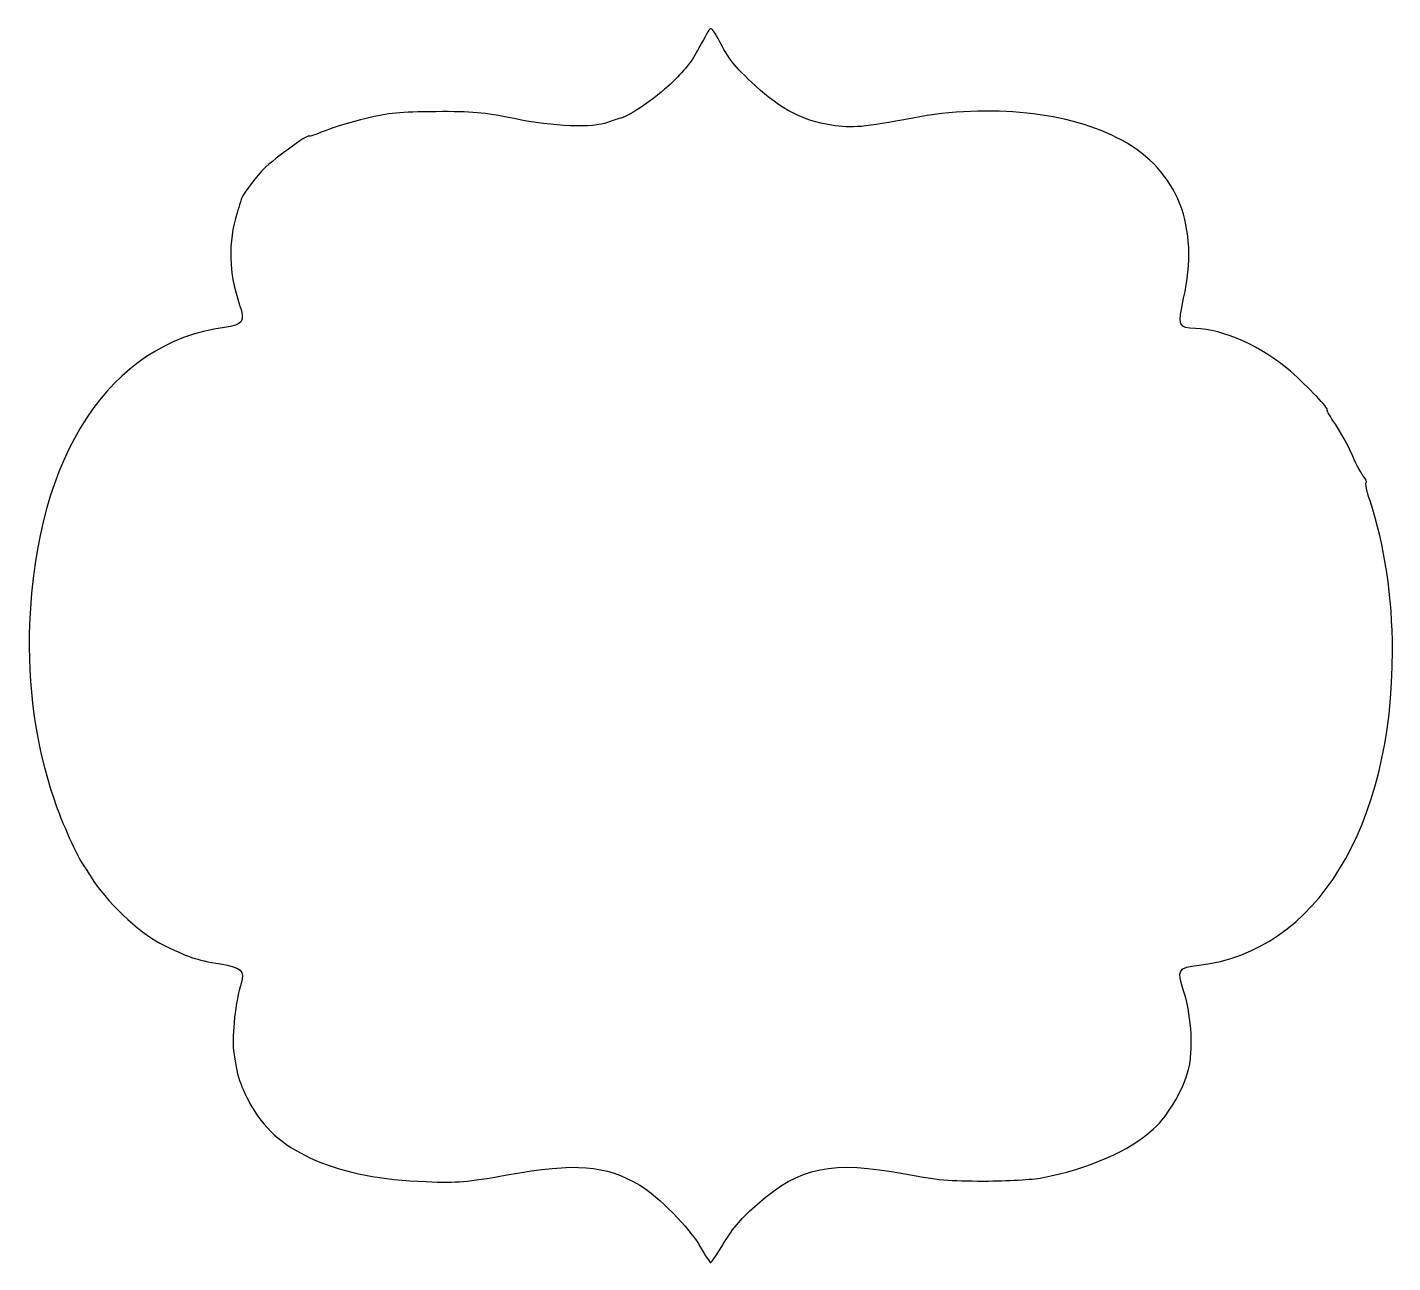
# Model space of a CAD drawing. Header units: centimetres. Extents: x -7.6 to 10.4, y -9.1 to 7.2.
import ezdxf

# ---------------------------------------------------------------- set-up
doc = ezdxf.new("R2010")
doc.units = ezdxf.units.CM
doc.header["$MEASUREMENT"] = 0
doc.layers.add('Layer 1', color=7, linetype='Continuous')

msp = doc.modelspace()

# ---------------------------------------------------------------- linework, layer by layer
at = {"layer": 'Layer 1'}
msp.add_open_spline([(1.26052, -8.91748), (1.1185, -8.66653), (0.70645, -8.24726), (0.45959, -8.10253), (0.45959, -8.10253), (-0.00186, -7.83198), (-0.38131, -7.80244), (-1.29476, -7.96596), (-1.29476, -7.96596), (-1.83991, -8.06355), (-1.9357, -8.07155), (-2.36622, -8.05541), (-2.36622, -8.05541), (-3.53547, -8.01159), (-4.31822, -7.67865), (-4.66269, -7.07863), (-4.66269, -7.07863), (-4.82135, -6.80227), (-4.87478, -6.64044), (-4.913, -6.32054), (-4.913, -6.32054), (-4.9372, -6.11804), (-4.88558, -5.65743), (-4.81351, -5.43273), (-4.81351, -5.43273), (-4.76011, -5.26623), (-4.80553, -5.22337), (-5.08618, -5.17549), (-5.08618, -5.17549), (-5.42887, -5.11701), (-5.49438, -5.09447), (-5.88822, -4.89942), (-5.88822, -4.89942), (-6.15754, -4.76605), (-6.61637, -4.32645), (-6.798, -4.02778), (-6.798, -4.02778), (-6.83134, -3.97295), (-6.87472, -3.90566), (-6.8944, -3.87825), (-6.8944, -3.87825), (-6.98369, -3.7539), (-7.1863, -3.30032), (-7.28776, -2.99769), (-7.28776, -2.99769), (-7.53787, -2.25162), (-7.64126, -1.50935), (-7.61111, -0.67637), (-7.61111, -0.67637), (-7.53061, 1.54784), (-6.5467, 3.04506), (-5.03316, 3.24653), (-5.03316, 3.24653), (-4.79179, 3.27866), (-4.75841, 3.32784), (-4.8324, 3.54232), (-4.8324, 3.54232), (-4.97794, 3.96416), (-4.98959, 4.37795), (-4.8667, 4.76116), (-4.8667, 4.76116), (-4.83447, 4.86167), (-4.8065, 4.95139), (-4.80455, 4.96053), (-4.80455, 4.96053), (-4.79755, 4.99326), (-4.65968, 5.179), (-4.54132, 5.31514), (-4.54132, 5.31514), (-4.43781, 5.43421), (-3.91187, 5.81998), (-3.91187, 5.77683), (-3.91187, 5.77683), (-3.91187, 5.7685), (-3.82311, 5.79881), (-3.71464, 5.84419), (-3.71464, 5.84419), (-3.60617, 5.88956), (-3.35659, 5.96521), (-3.16003, 6.01231), (-3.16003, 6.01231), (-2.85414, 6.08559), (-2.7214, 6.09835), (-2.23893, 6.10083), (-2.23893, 6.10083), (-1.74531, 6.10336), (-1.61644, 6.09188), (-1.20244, 6.00848), (-1.20244, 6.00848), (-0.67882, 5.90299), (-0.15664, 5.88141), (0.03408, 5.95737), (0.03408, 5.95737), (0.09409, 5.98127), (0.16192, 6.00445), (0.18481, 6.00888), (0.18481, 6.00888), (0.30281, 6.03171), (0.59735, 6.22608), (0.83174, 6.4358), (0.83174, 6.4358), (1.01892, 6.60328), (1.13302, 6.74106), (1.22479, 6.91039), (1.22479, 6.91039), (1.29591, 7.04161), (1.36662, 7.16748), (1.38191, 7.1901), (1.38191, 7.1901), (1.40012, 7.21701), (1.43949, 7.17476), (1.49589, 7.0678), (1.49589, 7.0678), (1.65263, 6.77053), (1.69185, 6.72107), (1.9916, 6.44259), (1.9916, 6.44259), (2.32907, 6.12907), (2.60861, 5.98462), (2.99809, 5.92249), (2.99809, 5.92249), (3.27042, 5.87904), (3.41937, 5.89204), (4.07095, 6.01612), (4.07095, 6.01612), (5.0874, 6.20967), (6.15108, 6.09667), (6.8372, 5.72223), (6.8372, 5.72223), (7.57875, 5.31755), (7.86766, 4.57878), (7.65414, 3.63326), (7.65414, 3.63326), (7.57211, 3.27001), (7.58665, 3.23308), (7.81224, 3.23179), (7.81224, 3.23179), (8.16278, 3.22979), (8.71028, 2.98344), (9.06579, 2.66776), (9.06579, 2.66776), (9.31321, 2.44806), (9.57377, 2.17405), (9.55316, 2.15522), (9.55316, 2.15522), (9.54497, 2.14774), (9.5938, 2.06187), (9.66166, 1.96441), (9.66166, 1.96441), (9.72952, 1.86695), (9.8305, 1.68254), (9.88606, 1.55461), (9.88606, 1.55461), (9.94161, 1.42668), (10.01023, 1.29837), (10.03855, 1.26947), (10.03855, 1.26947), (10.06687, 1.24057), (10.07997, 1.20772), (10.06766, 1.19647), (10.06766, 1.19647), (10.05534, 1.18522), (10.07871, 1.07429), (10.11958, 0.94995), (10.11958, 0.94995), (10.31293, 0.3618), (10.41569, -0.3224), (10.41654, -1.0272), (10.41654, -1.0272), (10.41934, -3.36046), (9.40236, -5.01537), (7.85734, -5.19174), (7.85734, -5.19174), (7.57797, -5.22363), (7.55952, -5.25413), (7.65326, -5.52896), (7.65326, -5.52896), (7.74904, -5.80976), (7.78374, -6.25583), (7.73035, -6.51991), (7.73035, -6.51991), (7.67323, -6.80245), (7.4644, -7.17107), (7.25508, -7.35883), (7.25508, -7.35883), (6.92482, -7.65509), (6.40784, -7.88115), (5.78026, -8.00373), (5.78026, -8.00373), (5.6593, -8.02735), (5.31893, -8.04671), (5.01653, -8.04717), (5.01653, -8.04717), (4.55622, -8.04787), (4.39209, -8.03317), (3.96589, -7.95307), (3.96589, -7.95307), (3.00212, -7.77195), (2.58169, -7.85787), (2.01616, -8.35153), (2.01616, -8.35153), (1.81958, -8.52313), (1.68918, -8.67417), (1.5764, -8.86093), (1.5764, -8.86093), (1.48822, -9.00694), (1.40789, -9.12678), (1.39789, -9.12725), (1.39789, -9.12725), (1.38789, -9.12772), (1.32607, -9.03332), (1.26052, -8.91748)], degree=3, knots=[0, 0, 0, 0, 0.01851852, 0.01851852, 0.01851852, 0.01851852, 0.03703704, 0.03703704, 0.03703704, 0.03703704, 0.05555556, 0.05555556, 0.05555556, 0.05555556, 0.07407407, 0.07407407, 0.07407407, 0.07407407, 0.09259259, 0.09259259, 0.09259259, 0.09259259, 0.11111111, 0.11111111, 0.11111111, 0.11111111, 0.12962963, 0.12962963, 0.12962963, 0.12962963, 0.14814815, 0.14814815, 0.14814815, 0.14814815, 0.16666667, 0.16666667, 0.16666667, 0.16666667, 0.18518519, 0.18518519, 0.18518519, 0.18518519, 0.2037037, 0.2037037, 0.2037037, 0.2037037, 0.22222222, 0.22222222, 0.22222222, 0.22222222, 0.24074074, 0.24074074, 0.24074074, 0.24074074, 0.25925926, 0.25925926, 0.25925926, 0.25925926, 0.27777778, 0.27777778, 0.27777778, 0.27777778, 0.2962963, 0.2962963, 0.2962963, 0.2962963, 0.31481481, 0.31481481, 0.31481481, 0.31481481, 0.33333333, 0.33333333, 0.33333333, 0.33333333, 0.35185185, 0.35185185, 0.35185185, 0.35185185, 0.37037037, 0.37037037, 0.37037037, 0.37037037, 0.38888889, 0.38888889, 0.38888889, 0.38888889, 0.40740741, 0.40740741, 0.40740741, 0.40740741, 0.42592593, 0.42592593, 0.42592593, 0.42592593, 0.44444444, 0.44444444, 0.44444444, 0.44444444, 0.46296296, 0.46296296, 0.46296296, 0.46296296, 0.48148148, 0.48148148, 0.48148148, 0.48148148, 0.5, 0.5, 0.5, 0.5, 0.51851852, 0.51851852, 0.51851852, 0.51851852, 0.53703704, 0.53703704, 0.53703704, 0.53703704, 0.55555556, 0.55555556, 0.55555556, 0.55555556, 0.57407407, 0.57407407, 0.57407407, 0.57407407, 0.59259259, 0.59259259, 0.59259259, 0.59259259, 0.61111111, 0.61111111, 0.61111111, 0.61111111, 0.62962963, 0.62962963, 0.62962963, 0.62962963, 0.64814815, 0.64814815, 0.64814815, 0.64814815, 0.66666667, 0.66666667, 0.66666667, 0.66666667, 0.68518519, 0.68518519, 0.68518519, 0.68518519, 0.7037037, 0.7037037, 0.7037037, 0.7037037, 0.72222222, 0.72222222, 0.72222222, 0.72222222, 0.74074074, 0.74074074, 0.74074074, 0.74074074, 0.75925926, 0.75925926, 0.75925926, 0.75925926, 0.77777778, 0.77777778, 0.77777778, 0.77777778, 0.7962963, 0.7962963, 0.7962963, 0.7962963, 0.81481481, 0.81481481, 0.81481481, 0.81481481, 0.83333333, 0.83333333, 0.83333333, 0.83333333, 0.85185185, 0.85185185, 0.85185185, 0.85185185, 0.87037037, 0.87037037, 0.87037037, 0.87037037, 0.88888889, 0.88888889, 0.88888889, 0.88888889, 0.90740741, 0.90740741, 0.90740741, 0.90740741, 0.92592593, 0.92592593, 0.92592593, 0.92592593, 0.94444444, 0.94444444, 0.94444444, 0.94444444, 0.96296296, 0.96296296, 0.96296296, 0.96296296, 1, 1, 1, 1], dxfattribs=at)

doc.saveas('drawing.dxf')
